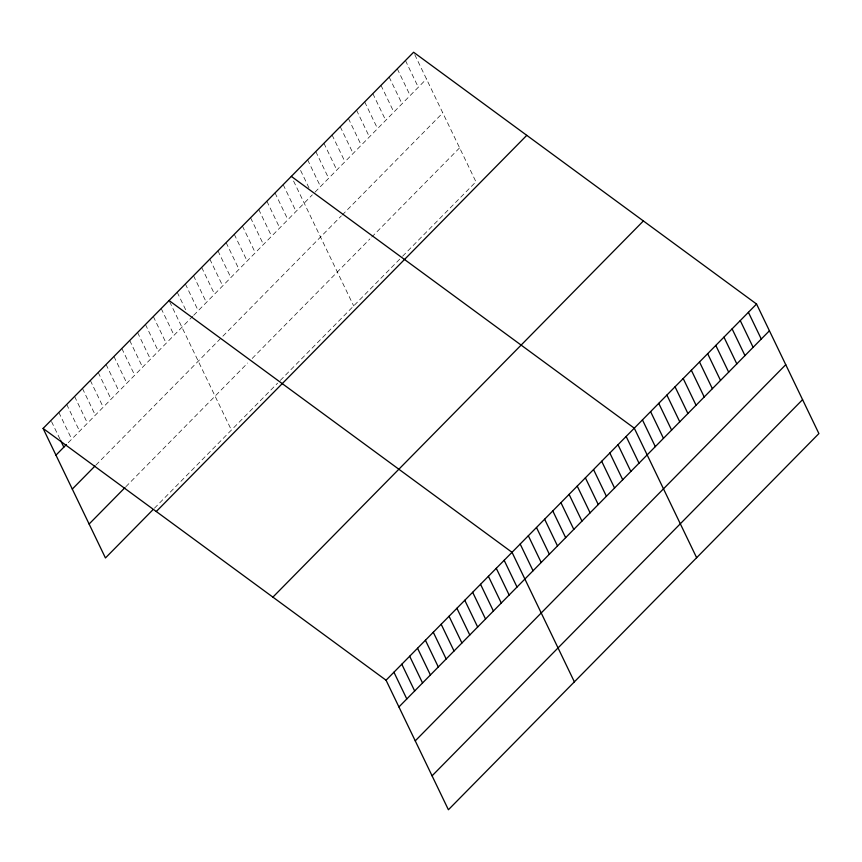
<?xml version="1.0" encoding="UTF-8"?>
<svg xmlns="http://www.w3.org/2000/svg" width="862" height="862" viewBox="0 0 862 862"><rect width="100%" height="100%" fill="white"/><g stroke="black" fill="none" stroke-linecap="round" stroke-linejoin="round"><path stroke-width="0.65" stroke-dasharray="4.31 3.23" d="M68.206 442.723L192.797 316.225M193.702 315.298L312.346 194.844M315.061 192.086L426.464 78.981M95.908 465.103L341.352 215.888M342.257 214.972L442.788 112.9M125.852 486.728L247.685 363.031M252.21 358.43L369.949 238.893M371.759 237.05L459.608 147.855M154.427 508.214L277.596 383.159M280.312 380.401L399.86 259.02M402.576 256.262L475.943 181.785L414.159 53.412M405.452 60.523L418.307 87.256M397.296 68.798L410.161 95.531M389.15 77.074L402.015 103.806M380.993 85.36L393.859 112.082M372.847 93.635L385.713 120.357M364.691 101.91L377.556 128.632M356.545 110.185L369.41 136.907M348.388 118.46L361.253 145.182M340.242 126.736L353.108 153.458M332.085 135.011L344.951 161.733M323.94 143.286L336.805 170.008M315.783 151.561L328.648 178.283M307.637 159.836L320.502 186.569M300.601 170.439L308.995 187.873M293.576 181.042L353.679 305.924M283.189 184.662L296.043 211.395M275.032 192.937L287.897 219.67M266.886 201.212L279.741 227.945M258.729 209.488L271.595 236.22M250.583 217.774L263.438 244.496M242.427 226.049L255.292 252.771M234.281 234.324L247.146 261.046M226.124 242.599L238.989 269.321M217.978 250.874L230.844 277.596M209.822 259.15L222.687 285.872M201.676 267.425L214.541 294.147M193.519 275.7L206.384 302.422M185.373 283.975L198.238 310.697M177.216 292.25L186.17 310.848M169.631 301.689L231.404 430.063M161.194 308.521L174.059 335.243M153.328 316.516L166.183 343.238M145.452 324.511L158.317 351.233M137.575 332.506L150.441 359.228M129.709 340.501L142.564 367.223M121.833 348.485L134.698 375.218M113.956 356.48L126.822 383.213M106.08 364.475L118.945 391.208M98.214 372.47L111.079 399.203M90.338 380.465L103.203 407.187M82.461 388.46L95.326 415.182M74.595 396.455L87.461 423.177M66.719 404.45L79.584 431.172M58.842 412.435L71.708 439.167M51.537 421.593L59.92 439.027"/><path stroke-width="1.29" d="M43.1 428.425L413.598 52.248L756.556 304.038L818.9 433.575L448.402 809.752L386.057 680.215L43.1 428.425L105.444 557.962L152.682 509.992M55.965 455.158L66.46 444.49M72.289 489.077L95.035 465.986M89.109 524.031L124.979 487.612M156.281 511.522L526.779 135.345M272.888 597.129L643.386 220.952M386.057 680.215L756.556 304.038M398.923 706.948L769.421 330.771M415.247 740.867L785.756 364.691M432.077 775.822L802.576 399.645M291.334 176.387L634.292 428.177L696.636 557.714M169.071 300.526L512.028 552.316L574.372 681.853M748.41 312.313L761.275 339.046M740.264 320.599L753.119 347.321M732.107 328.875L744.973 355.597M723.961 337.15L736.816 363.872M715.805 345.425L728.67 372.147M707.659 353.7L720.513 380.422M699.502 361.975L712.368 388.697M691.356 370.251L704.211 396.973M683.2 378.526L696.065 405.248M675.054 386.801L687.919 413.523M666.897 395.076L679.762 421.809M658.751 403.351L671.617 430.084M650.594 411.627L663.46 438.359M642.449 419.902L655.314 446.635M626.146 436.452L639.011 463.185M617.989 444.727L630.855 471.46M609.843 453.013L622.709 479.735M601.687 461.289L614.552 488.011M593.541 469.564L606.406 496.286M585.395 477.839L598.25 504.561M577.238 486.114L590.104 512.836M569.092 494.389L581.947 521.111M560.936 502.665L573.801 529.387M552.79 510.94L565.644 537.662M544.633 519.215L557.498 545.937M536.487 527.49L549.342 554.223M528.331 535.765L541.196 562.498M520.185 544.041L533.05 570.773M504.162 560.311L517.017 587.044M496.286 568.306L509.151 595.028M488.409 576.301L501.275 603.023M480.543 584.296L493.398 611.018M472.667 592.291L485.532 619.013M464.79 600.286L477.656 627.008M456.914 608.27L469.779 635.003M449.048 616.265L461.913 642.998M441.172 624.26L454.037 650.993M433.295 632.255L446.16 658.977M425.429 640.25L438.295 666.972M417.553 648.246L430.418 674.968M409.676 656.241L422.542 682.963M401.811 664.236L414.665 690.958M393.934 672.22L406.799 698.953M60.48 440.191L63.831 447.162"/></g></svg>
